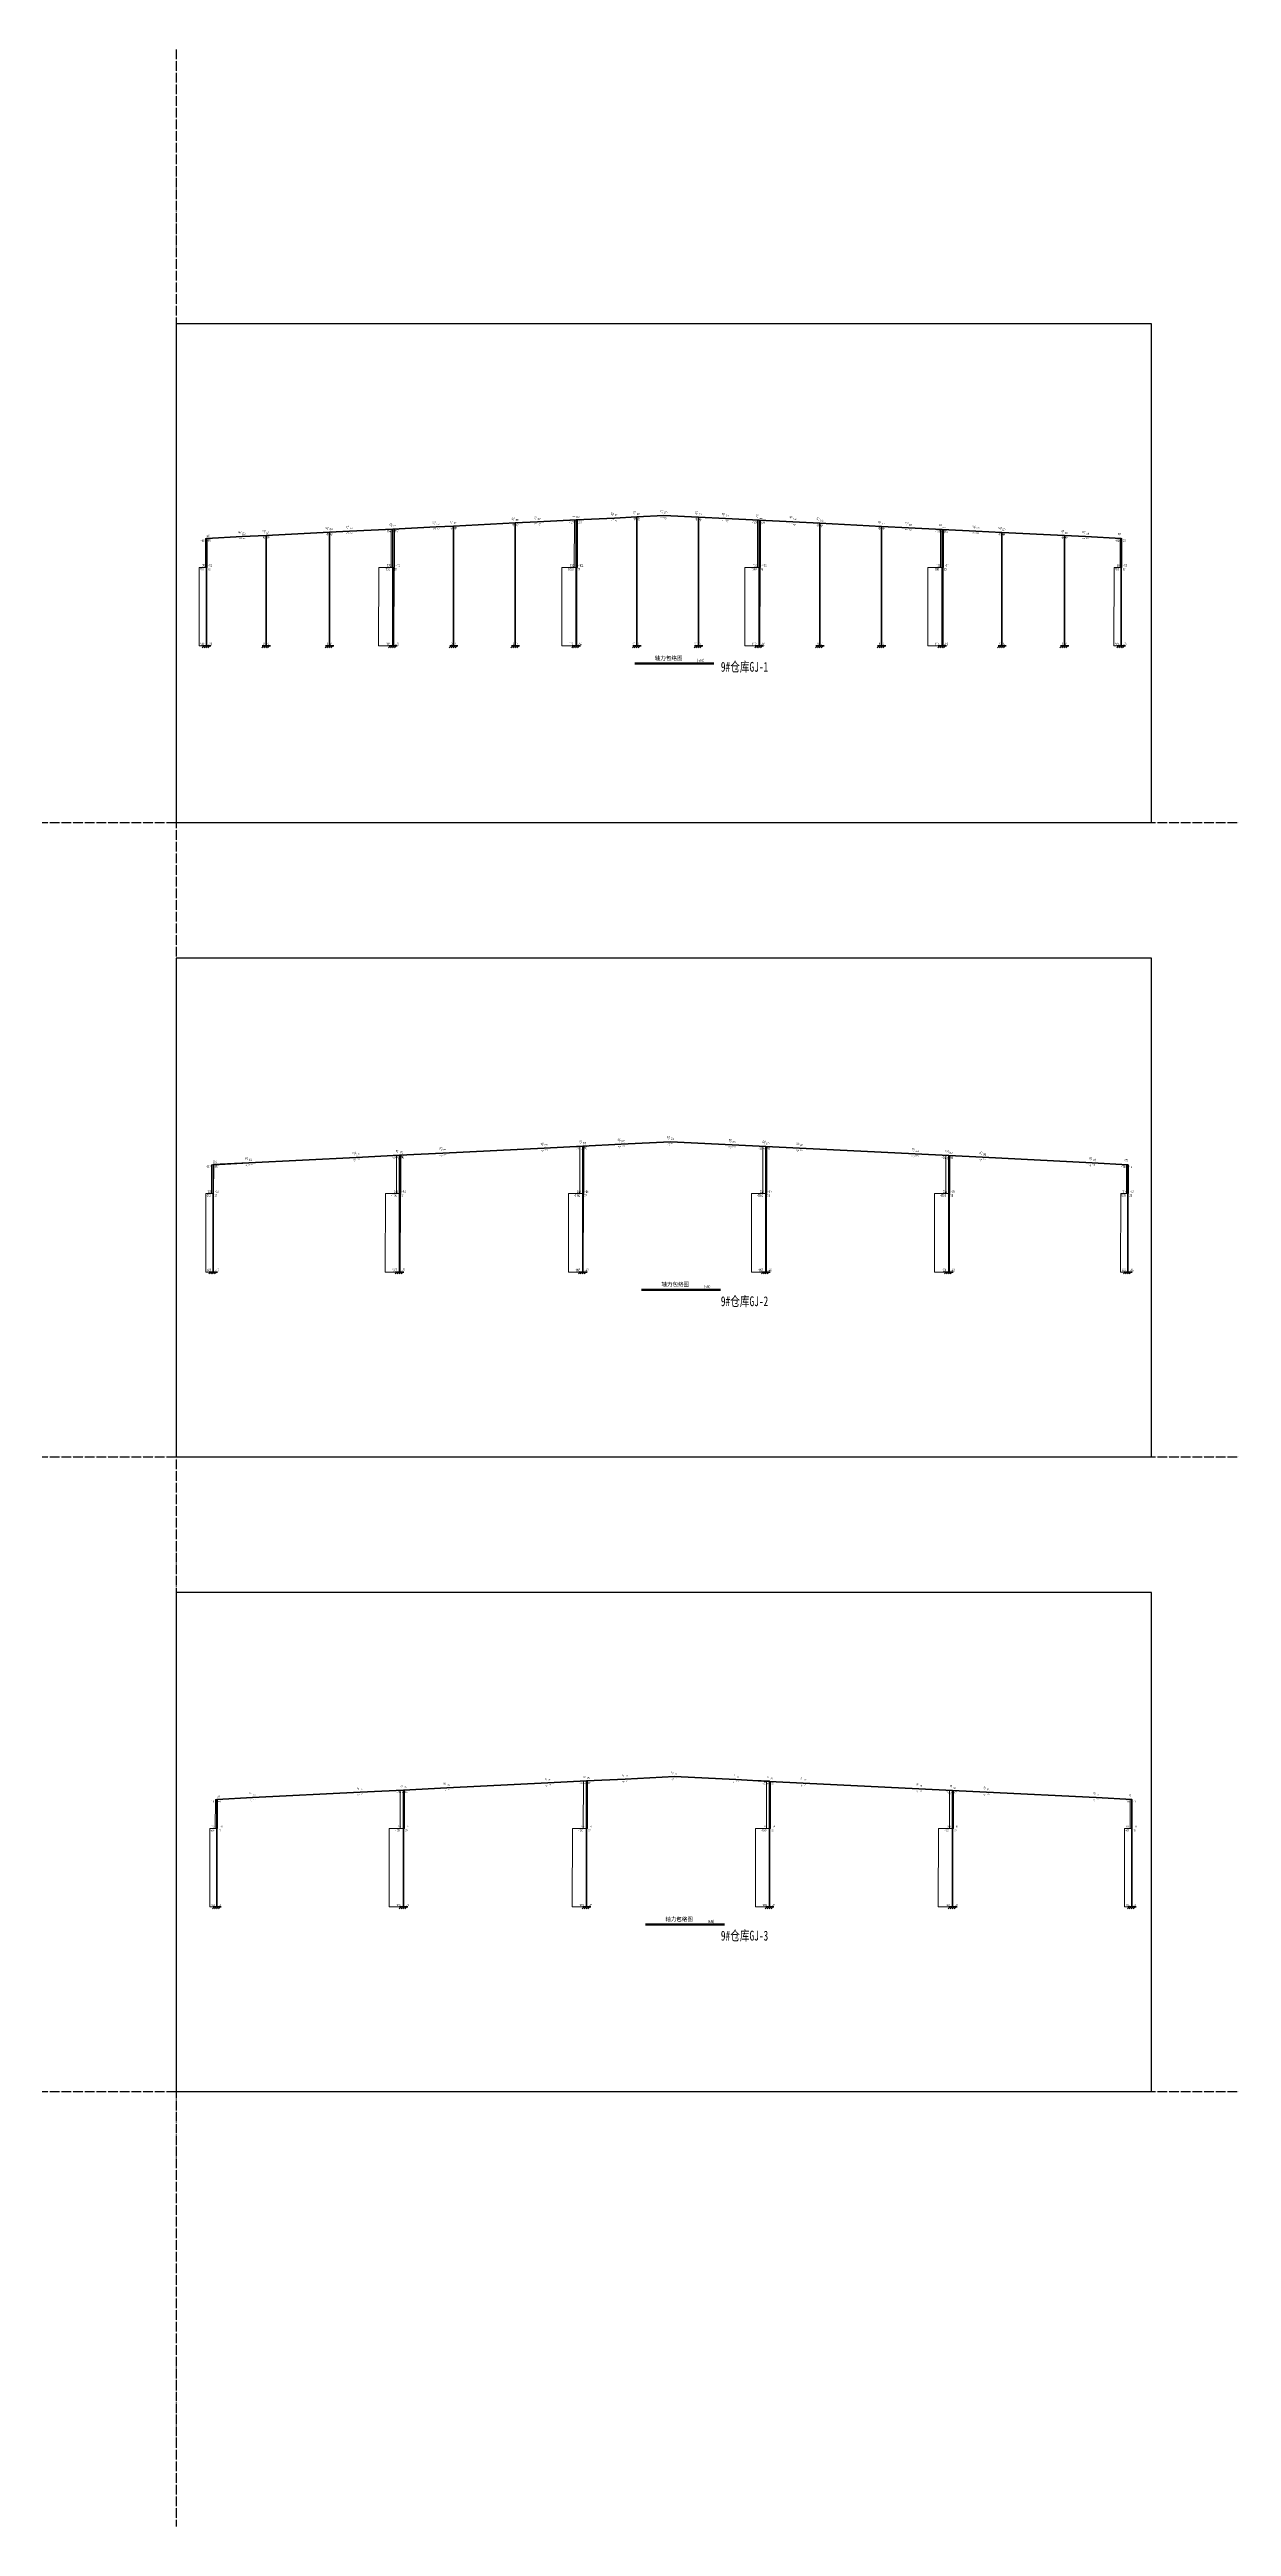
# Model space of a CAD drawing. Extents: x 447413 to 2975780, y -1432727 to 1301644.
# Drawn here: x 1010026 to 1132688, y 209091 to 466295 of the extents above; entities that cross this region are included whole.
import ezdxf
from ezdxf.enums import TextEntityAlignment as Align

# ---------------------------------------------------------------- set-up
doc = ezdxf.new("R2010")
doc.units = 0
doc.header["$LTSCALE"] = 1000
doc.header["$MEASUREMENT"] = 0
doc.linetypes.add('DOTE', pattern=[2.42, 2, -0.2, 0.02, -0.2])
doc.layers.add('DOTE', color=1, linetype='Continuous')
doc.layers.add('图纸编号', color=6, linetype='Continuous')
for name, color, linetype, lineweight in [('图形说明', 7, 'Continuous', 18), ('杆件(白色)', 7, 'Continuous', 35), ('柱内力(黄色)', 2, 'Continuous', 18), ('梁内力(青色)', 4, 'Continuous', 18)]:
    doc.layers.add(name, color=color, linetype=linetype, lineweight=lineweight)
doc.styles.add('PkpmHz', font='Pkpmeng', dxfattribs={"width": 0.6, "bigfont": 'hztxt'})
doc.styles.add('宋体', font='', dxfattribs={"height": 35})
doc.styles.get('宋体').set_extended_font_data('SimSun')

# ---------------------------------------------------------------- blocks, each defined once
blk = doc.blocks.new('STSPK_2019-10-23-15_09_22')
at = {"layer": '图形说明', "lineweight": 35, "ltscale": 100}
blk.add_line((4477, -180), (5297, -180), dxfattribs=at)
at = {"layer": '杆件(白色)', "ltscale": 100}
for p, q in [((2416, 1236), (3466, 1288)), ((3466, 1288), (3866, 1308)), ((3866, 1308), (4266, 1328)), ((3866, 815), (3866, 1308)), ((4266, 1328), (4778, 1354)), ((4778, 1354), (5416, 1322)), ((5416, 1322), (5766, 1304)), ((5766, 815), (5766, 1304)), ((5766, 1304), (6116, 1287)), ((6116, 1287), (7316, 1227)), ((30, 1115), (400, 1135)), ((30, 815), (30, 1115)), ((400, 1135), (1516, 1191)), ((1516, 1191), (1966, 1213)), ((1966, 1213), (2416, 1236)), ((1966, 815), (1966, 1213)), ((7316, 1227), (7666, 1209)), ((7666, 815), (7666, 1209)), ((7666, 1209), (8016, 1192)), ((8016, 1192), (9154, 1135)), ((9154, 1135), (9524, 1115)), ((9524, 815), (9524, 1115)), ((30, 0), (30, 815)), ((1966, 0), (1966, 815)), ((3866, 0), (3866, 815)), ((5766, 0), (5766, 815)), ((7666, 0), (7666, 815)), ((9524, 0), (9524, 815)), ((-10, 0), (75, 0)), ((1926, 0), (2011, 0)), ((3826, 0), (3911, 0)), ((5726, 0), (5811, 0)), ((7626, 0), (7711, 0)), ((9484, 0), (9569, 0))]:
    blk.add_line(p, q, dxfattribs=at)
at = {"layer": '杆件(白色)', "lineweight": 18, "ltscale": 100}
for p, q in [((5, 0), (-15, -20)), ((25, 0), (5, -20)), ((45, 0), (25, -20)), ((65, 0), (45, -20)), ((1941, 0), (1921, -20)), ((1961, 0), (1941, -20)), ((1981, 0), (1961, -20)), ((2001, 0), (1981, -20)), ((3841, 0), (3821, -20)), ((3861, 0), (3841, -20)), ((3881, 0), (3861, -20)), ((3901, 0), (3881, -20)), ((5741, 0), (5721, -20)), ((5761, 0), (5741, -20)), ((5781, 0), (5761, -20)), ((5801, 0), (5781, -20)), ((7641, 0), (7621, -20)), ((7661, 0), (7641, -20)), ((7681, 0), (7661, -20)), ((7701, 0), (7681, -20)), ((9499, 0), (9479, -20)), ((9519, 0), (9499, -20)), ((9539, 0), (9519, -20)), ((9559, 0), (9539, -20)), ((4477, -190), (5297, -190))]:
    blk.add_line(p, q, dxfattribs=at)
at = {"layer": '柱内力(黄色)', "ltscale": 100}
for p, q in [((3833, 1308), (3832, 815)), ((3866, 1308), (3833, 1308)), ((3866, 1308), (3876, 1308)), ((3876, 1308), (3875, 815)), ((5766, 1304), (5733, 1304)), ((5733, 1304), (5733, 815)), ((5766, 1304), (5776, 1304)), ((5776, 1304), (5775, 815)), ((14, 1115), (13, 815)), ((30, 1115), (14, 1115)), ((30, 1115), (35, 1115)), ((35, 1115), (35, 815)), ((1966, 1213), (1931, 1213)), ((1931, 1213), (1931, 815)), ((1966, 1213), (1976, 1213)), ((1976, 1213), (1976, 815)), ((7666, 1209), (7632, 1209)), ((7632, 1209), (7632, 815)), ((7666, 1209), (7676, 1209)), ((7676, 1209), (7675, 815)), ((9524, 1115), (9508, 1115)), ((9508, 1115), (9508, 815)), ((9524, 1115), (9529, 1115)), ((9529, 1115), (9528, 815)), ((-44, 815), (-45, 0)), ((30, 815), (-44, 815)), ((30, 815), (13, 815)), ((30, 815), (32, 815)), ((32, 815), (30, 0)), ((30, 815), (35, 815)), ((1818, 815), (1816, 0)), ((1966, 815), (1818, 815)), ((1966, 815), (1931, 815)), ((1966, 815), (1969, 815)), ((1966, 815), (1976, 815)), ((1969, 815), (1968, 0)), ((3719, 815), (3718, 0)), ((3866, 815), (3719, 815)), ((3866, 815), (3832, 815)), ((3866, 815), (3869, 815)), ((3866, 815), (3875, 815)), ((3869, 815), (3868, 0)), ((5619, 815), (5618, 0)), ((5766, 815), (5619, 815)), ((5766, 815), (5733, 815)), ((5766, 815), (5769, 815)), ((5766, 815), (5775, 815)), ((5769, 815), (5768, 0)), ((7518, 815), (7517, 0)), ((7666, 815), (7518, 815)), ((7666, 815), (7632, 815)), ((7666, 815), (7669, 815)), ((7666, 815), (7675, 815)), ((7669, 815), (7668, 0)), ((9451, 815), (9449, 0)), ((9524, 815), (9451, 815)), ((9524, 815), (9508, 815)), ((9524, 815), (9526, 815)), ((9526, 815), (9524, 0)), ((9524, 815), (9528, 815)), ((30, 0), (-45, 0)), ((30, 0), (30, 0)), ((1966, 0), (1816, 0)), ((1966, 0), (1968, 0)), ((3866, 0), (3718, 0)), ((3866, 0), (3868, 0)), ((5766, 0), (5618, 0)), ((5766, 0), (5768, 0)), ((7666, 0), (7517, 0)), ((7666, 0), (7668, 0)), ((9524, 0), (9449, 0)), ((9524, 0), (9524, 0))]:
    blk.add_line(p, q, dxfattribs=at)
at = {"layer": '梁内力(青色)', "ltscale": 100}
for p, q in [((3466, 1291), (2416, 1239)), ((3466, 1289), (2416, 1237)), ((3866, 1311), (3466, 1291)), ((3866, 1309), (3466, 1289)), ((3466, 1288), (3466, 1291)), ((3466, 1288), (3466, 1291)), ((3466, 1288), (3466, 1289)), ((3466, 1288), (3466, 1289)), ((4266, 1331), (3866, 1312)), ((4266, 1329), (3866, 1309)), ((3866, 1308), (3866, 1312)), ((3866, 1308), (3866, 1311)), ((3866, 1308), (3866, 1309)), ((3866, 1308), (3866, 1309)), ((4778, 1357), (4266, 1331)), ((4778, 1354), (4266, 1329)), ((4266, 1328), (4266, 1331)), ((4266, 1328), (4266, 1331)), ((4266, 1328), (4266, 1329)), ((4266, 1328), (4266, 1329)), ((4778, 1354), (4778, 1357)), ((4778, 1354), (4778, 1357)), ((5416, 1325), (4778, 1357)), ((4778, 1354), (4778, 1354)), ((4778, 1354), (4778, 1354)), ((5416, 1323), (4778, 1354)), ((5416, 1322), (5416, 1325)), ((5766, 1308), (5416, 1325)), ((5416, 1322), (5416, 1325)), ((5416, 1322), (5416, 1323)), ((5766, 1305), (5416, 1323)), ((5416, 1322), (5416, 1323)), ((5766, 1304), (5766, 1308)), ((5766, 1304), (5766, 1307)), ((6116, 1289), (5766, 1307)), ((5766, 1304), (5766, 1305)), ((6116, 1287), (5766, 1305)), ((5766, 1304), (5766, 1305)), ((6116, 1287), (6116, 1289)), ((7316, 1230), (6116, 1289)), ((6116, 1287), (6116, 1289)), ((6116, 1287), (6116, 1287)), ((7316, 1228), (6116, 1287)), ((6116, 1287), (6116, 1287)), ((400, 1139), (30, 1119)), ((400, 1136), (30, 1116)), ((30, 1115), (30, 1119)), ((30, 1115), (30, 1116)), ((1516, 1194), (400, 1139)), ((1516, 1192), (400, 1136)), ((400, 1135), (400, 1139)), ((400, 1135), (400, 1139)), ((400, 1135), (400, 1136)), ((400, 1135), (400, 1136)), ((1966, 1216), (1516, 1193)), ((1966, 1214), (1516, 1192)), ((1516, 1191), (1516, 1194)), ((1516, 1191), (1516, 1193)), ((1516, 1191), (1516, 1192)), ((1516, 1191), (1516, 1192)), ((2416, 1239), (1966, 1217)), ((2416, 1237), (1966, 1214)), ((1966, 1213), (1966, 1217)), ((1966, 1213), (1966, 1216)), ((1966, 1213), (1966, 1214)), ((1966, 1213), (1966, 1214)), ((2416, 1236), (2416, 1239)), ((2416, 1236), (2416, 1239)), ((2416, 1236), (2416, 1237)), ((2416, 1236), (2416, 1237)), ((7316, 1227), (7316, 1230)), ((7666, 1213), (7316, 1230)), ((7316, 1227), (7316, 1230)), ((7316, 1227), (7316, 1228)), ((7666, 1210), (7316, 1228)), ((7316, 1227), (7316, 1228)), ((7666, 1209), (7666, 1213)), ((7666, 1209), (7666, 1212)), ((8016, 1194), (7666, 1212)), ((7666, 1209), (7666, 1210)), ((8016, 1193), (7666, 1210)), ((7666, 1209), (7666, 1210)), ((8016, 1192), (8016, 1195)), ((9154, 1138), (8016, 1195)), ((8016, 1192), (8016, 1194)), ((8016, 1192), (8016, 1193)), ((9154, 1136), (8016, 1193)), ((8016, 1192), (8016, 1193)), ((9154, 1135), (9154, 1138)), ((9524, 1119), (9154, 1138)), ((9154, 1135), (9154, 1138)), ((9154, 1135), (9154, 1136)), ((9524, 1116), (9154, 1136)), ((9154, 1135), (9154, 1136)), ((9524, 1115), (9524, 1119)), ((9524, 1115), (9524, 1116))]:
    blk.add_line(p, q, dxfattribs=at)
at = {"layer": '图形说明', "style": 'PkpmHz'}
blk.add_text('轴力包络图', height=42.5, dxfattribs=at).set_placement((4827, -152), align=Align.CENTER)
at = {"layer": '图形说明', "style": 'PkpmHz', "width": 0.85}
blk.add_text('(kN)', height=30, dxfattribs=at).set_placement((5123, -166))
at = {"layer": '柱内力(黄色)', "style": 'PkpmHz', "width": 0.68}
for s, p in [('-279', (3816, 1288)), ('83', (3896, 1288)), ('-278', (5716, 1284)), ('83', (5796, 1284)), ('-138', (-20, 1095)), ('41', (60, 1095)), ('-293', (1916, 1193)), ('86', (1996, 1193)), ('-284', (7616, 1189)), ('83', (7696, 1189)), ('-134', (9474, 1095)), ('41', (9554, 1095)), ('-624', (-20, 795)), ('142', (-10, 835)), ('13', (60, 795)), ('-38', (70, 835)), ('-1259', (1906, 795)), ('298', (1926, 835)), ('29', (1996, 795)), ('-83', (2006, 835)), ('-1246', (3806, 795)), ('285', (3826, 835)), ('27', (3896, 795)), ('-79', (3906, 835)), ('-1245', (5706, 795)), ('284', (5726, 835)), ('28', (5796, 795)), ('-79', (5806, 835)), ('-1251', (7606, 795)), ('288', (7626, 835)), ('27', (7696, 795)), ('-80', (7706, 835)), ('-621', (9474, 795)), ('138', (9484, 835)), ('13', (9554, 795)), ('-38', (9564, 835)), ('640', (-10, 20)), ('-2', (60, 20)), ('1272', (1916, 20)), ('-19', (2006, 20)), ('1259', (3816, 20)), ('-17', (3906, 20)), ('1259', (5716, 20)), ('-17', (5806, 20)), ('1265', (7616, 20)), ('-16', (7706, 20)), ('636', (9484, 20)), ('-1', (9554, 20))]:
    blk.add_text(s, height=20, dxfattribs=at).set_placement(p, align=Align.MIDDLE_CENTER)
at = {"layer": '梁内力(青色)', "style": 'PkpmHz', "width": 0.68}
for s, rotation, p in [('-25', -267.1376, (2394, 1275)), ('-19', -267.1376, (3444, 1327)), ('19', -267.1376, (3484, 1319)), ('-18', -267.1376, (3844, 1347)), ('26', -267.1376, (3884, 1339)), ('5', -267.1376, (3887, 1289)), ('-24', -267.1376, (4244, 1367)), ('-5', -267.1376, (4248, 1297)), ('24', -267.1376, (4284, 1359)), ('5', -267.1376, (4287, 1309)), ('-27', -267.1376, (4756, 1393)), ('-4', -267.1376, (4760, 1323)), ('4', 87.1318, (4797, 1333)), ('27', 87.1318, (4799, 1383)), ('-5', 87.1318, (5395, 1293)), ('-27', 87.1318, (5398, 1363)), ('5', 87.1318, (5435, 1301)), ('25', 87.1318, (5437, 1351)), ('-27', 87.1318, (5748, 1345)), ('3', 87.1346, (5785, 1284)), ('18', 87.1346, (5787, 1333)), ('-19', 87.1346, (6098, 1328)), ('19', 87.1346, (6137, 1316)), ('34', -266.9028, (48, 1146)), ('8', -266.9028, (51, 1096)), ('-31', -266.9028, (378, 1174)), ('-7', -266.9028, (382, 1104)), ('31', -267.1347, (418, 1166)), ('7', -267.1347, (421, 1116)), ('-27', -267.1347, (1494, 1230)), ('-5', -267.1347, (1498, 1160)), ('21', -267.1347, (1534, 1222)), ('5', -267.1347, (1537, 1172)), ('-21', -267.1347, (1944, 1252)), ('-5', -267.1347, (1948, 1182)), ('27', -267.1376, (1984, 1244)), ('6', -267.1376, (1987, 1194)), ('-6', -267.1376, (2398, 1205)), ('25', -267.1376, (2434, 1267)), ('6', -267.1376, (2437, 1217)), ('-4', -267.1376, (3448, 1257)), ('4', -267.1376, (3487, 1269)), ('-3', -267.1376, (3848, 1277)), ('-6', 87.1318, (5745, 1276)), ('-4', 87.1346, (6095, 1258)), ('4', 87.1346, (6135, 1266)), ('-6', 87.1346, (7295, 1198)), ('-26', 87.1346, (7298, 1268)), ('6', 87.1346, (7335, 1206)), ('26', 87.1346, (7337, 1256)), ('-7', 87.1346, (7645, 1180)), ('-28', 87.1346, (7648, 1250)), ('4', 87.1376, (7685, 1188)), ('19', 87.1376, (7687, 1238)), ('-5', 87.1376, (7995, 1163)), ('-20', 87.1376, (7998, 1233)), ('5', 87.1376, (8035, 1171)), ('25', 87.1376, (8037, 1221)), ('-7', 87.1376, (9133, 1106)), ('-29', 87.1376, (9136, 1176)), ('7', 86.9059, (9173, 1114)), ('29', 86.9059, (9176, 1164)), ('-8', 86.9059, (9502, 1086)), ('-32', 86.9059, (9506, 1156))]:
    blk.add_text(s, height=20, rotation=rotation, dxfattribs=at).set_placement(p, align=Align.MIDDLE_CENTER)
blk = doc.blocks.new('STSPK_2019-10-23-15_20_10')
at = {"layer": '图形说明', "lineweight": 35, "ltscale": 100}
blk.add_line((4477, -180), (5297, -180), dxfattribs=at)
at = {"layer": '杆件(白色)', "ltscale": 100}
for p, q in [((2416, 1236), (3466, 1288)), ((3466, 1288), (3866, 1308)), ((3866, 1308), (4266, 1328)), ((3866, 815), (3866, 1308)), ((4266, 1328), (4778, 1354)), ((4778, 1354), (5416, 1322)), ((5416, 1322), (5766, 1304)), ((5766, 815), (5766, 1304)), ((5766, 1304), (6116, 1287)), ((6116, 1287), (7316, 1227)), ((30, 1115), (400, 1135)), ((30, 815), (30, 1115)), ((400, 1135), (1516, 1191)), ((1516, 1191), (1966, 1213)), ((1966, 1213), (2416, 1236)), ((1966, 815), (1966, 1213)), ((7316, 1227), (7666, 1209)), ((7666, 815), (7666, 1209)), ((7666, 1209), (8016, 1192)), ((8016, 1192), (9154, 1135)), ((9154, 1135), (9524, 1115)), ((9524, 815), (9524, 1115)), ((30, 0), (30, 815)), ((1966, 0), (1966, 815)), ((3866, 0), (3866, 815)), ((5766, 0), (5766, 815)), ((7666, 0), (7666, 815)), ((9524, 0), (9524, 815)), ((-10, 0), (75, 0)), ((1926, 0), (2011, 0)), ((3826, 0), (3911, 0)), ((5726, 0), (5811, 0)), ((7626, 0), (7711, 0)), ((9484, 0), (9569, 0))]:
    blk.add_line(p, q, dxfattribs=at)
at = {"layer": '杆件(白色)', "lineweight": 18, "ltscale": 100}
for p, q in [((5, 0), (-15, -20)), ((25, 0), (5, -20)), ((45, 0), (25, -20)), ((65, 0), (45, -20)), ((1941, 0), (1921, -20)), ((1961, 0), (1941, -20)), ((1981, 0), (1961, -20)), ((2001, 0), (1981, -20)), ((3841, 0), (3821, -20)), ((3861, 0), (3841, -20)), ((3881, 0), (3861, -20)), ((3901, 0), (3881, -20)), ((5741, 0), (5721, -20)), ((5761, 0), (5741, -20)), ((5781, 0), (5761, -20)), ((5801, 0), (5781, -20)), ((7641, 0), (7621, -20)), ((7661, 0), (7641, -20)), ((7681, 0), (7661, -20)), ((7701, 0), (7681, -20)), ((9499, 0), (9479, -20)), ((9519, 0), (9499, -20)), ((9539, 0), (9519, -20)), ((9559, 0), (9539, -20)), ((4477, -190), (5297, -190))]:
    blk.add_line(p, q, dxfattribs=at)
at = {"layer": '柱内力(黄色)', "ltscale": 100}
for p, q in [((3866, 1308), (3836, 1308)), ((3836, 1308), (3836, 815)), ((3866, 1308), (3877, 1308)), ((3877, 1308), (3877, 815)), ((5737, 1304), (5736, 815)), ((5766, 1304), (5737, 1304)), ((5766, 1304), (5777, 1304)), ((5777, 1304), (5777, 815)), ((30, 1115), (15, 1115)), ((15, 1115), (15, 815)), ((30, 1115), (36, 1115)), ((36, 1115), (35, 815)), ((1966, 1213), (1935, 1213)), ((1935, 1213), (1935, 815)), ((1966, 1213), (1978, 1213)), ((1978, 1213), (1978, 815)), ((7636, 1209), (7635, 815)), ((7666, 1209), (7636, 1209)), ((7666, 1209), (7678, 1209)), ((7678, 1209), (7677, 815)), ((9510, 1115), (9509, 815)), ((9524, 1115), (9510, 1115)), ((9524, 1115), (9530, 1115)), ((9530, 1115), (9529, 815)), ((-44, 815), (-46, 0)), ((30, 815), (-44, 815)), ((30, 815), (15, 815)), ((30, 815), (34, 815)), ((30, 815), (35, 815)), ((34, 815), (32, 0)), ((1818, 815), (1816, 0)), ((1966, 815), (1818, 815)), ((1966, 815), (1935, 815)), ((1966, 815), (1974, 815)), ((1966, 815), (1978, 815)), ((1974, 815), (1972, 0)), ((3719, 815), (3717, 0)), ((3866, 815), (3719, 815)), ((3866, 815), (3836, 815)), ((3866, 815), (3873, 815)), ((3866, 815), (3877, 815)), ((3873, 815), (3872, 0)), ((5619, 815), (5617, 0)), ((5766, 815), (5619, 815)), ((5766, 815), (5736, 815)), ((5766, 815), (5773, 815)), ((5766, 815), (5777, 815)), ((5773, 815), (5772, 0)), ((7518, 815), (7517, 0)), ((7666, 815), (7518, 815)), ((7666, 815), (7635, 815)), ((7666, 815), (7673, 815)), ((7666, 815), (7677, 815)), ((7673, 815), (7672, 0)), ((9451, 815), (9449, 0)), ((9524, 815), (9451, 815)), ((9524, 815), (9509, 815)), ((9524, 815), (9528, 815)), ((9524, 815), (9529, 815)), ((9528, 815), (9526, 0)), ((30, 0), (-46, 0)), ((30, 0), (32, 0)), ((1966, 0), (1816, 0)), ((1966, 0), (1972, 0)), ((3866, 0), (3717, 0)), ((3866, 0), (3872, 0)), ((5766, 0), (5617, 0)), ((5766, 0), (5772, 0)), ((7666, 0), (7517, 0)), ((7666, 0), (7672, 0)), ((9524, 0), (9449, 0)), ((9524, 0), (9526, 0))]:
    blk.add_line(p, q, dxfattribs=at)
at = {"layer": '梁内力(青色)', "ltscale": 100}
for p, q in [((3466, 1290), (2416, 1238)), ((3466, 1289), (2416, 1236)), ((3866, 1310), (3466, 1290)), ((3866, 1309), (3466, 1289)), ((3466, 1288), (3466, 1290)), ((3466, 1288), (3466, 1290)), ((3466, 1288), (3466, 1289)), ((3466, 1288), (3466, 1289)), ((4266, 1331), (3866, 1311)), ((4266, 1329), (3866, 1309)), ((3866, 1308), (3866, 1311)), ((3866, 1308), (3866, 1310)), ((3866, 1308), (3866, 1309)), ((3866, 1308), (3866, 1309)), ((4778, 1357), (4266, 1331)), ((4778, 1354), (4266, 1329)), ((4266, 1328), (4266, 1331)), ((4266, 1328), (4266, 1331)), ((4266, 1328), (4266, 1329)), ((4266, 1328), (4266, 1329)), ((4778, 1354), (4778, 1357)), ((4778, 1354), (4778, 1357)), ((5416, 1325), (4778, 1357)), ((4778, 1354), (4778, 1354)), ((4778, 1354), (4778, 1354)), ((5416, 1322), (4778, 1354)), ((5416, 1322), (5416, 1325)), ((5766, 1307), (5416, 1325)), ((5416, 1322), (5416, 1325)), ((5416, 1322), (5416, 1322)), ((5766, 1305), (5416, 1322)), ((5416, 1322), (5416, 1322)), ((5766, 1304), (5766, 1307)), ((5766, 1304), (5766, 1306)), ((6116, 1289), (5766, 1306)), ((5766, 1304), (5766, 1305)), ((6116, 1287), (5766, 1305)), ((5766, 1304), (5766, 1305)), ((6116, 1287), (6116, 1289)), ((7316, 1230), (6116, 1289)), ((6116, 1287), (6116, 1289)), ((6116, 1287), (6116, 1287)), ((7316, 1227), (6116, 1287)), ((6116, 1287), (6116, 1287)), ((400, 1138), (30, 1119)), ((400, 1136), (30, 1116)), ((30, 1115), (30, 1119)), ((30, 1115), (30, 1116)), ((1516, 1194), (400, 1138)), ((1516, 1191), (400, 1136)), ((400, 1135), (400, 1138)), ((400, 1135), (400, 1138)), ((400, 1135), (400, 1136)), ((400, 1135), (400, 1136)), ((1966, 1216), (1516, 1193)), ((1966, 1214), (1516, 1191)), ((1516, 1191), (1516, 1194)), ((1516, 1191), (1516, 1193)), ((1516, 1191), (1516, 1191)), ((1516, 1191), (1516, 1191)), ((2416, 1239), (1966, 1216)), ((2416, 1236), (1966, 1214)), ((1966, 1213), (1966, 1216)), ((1966, 1213), (1966, 1216)), ((1966, 1213), (1966, 1214)), ((1966, 1213), (1966, 1214)), ((2416, 1236), (2416, 1239)), ((2416, 1236), (2416, 1238)), ((2416, 1236), (2416, 1236)), ((2416, 1236), (2416, 1236)), ((7316, 1227), (7316, 1230)), ((7666, 1212), (7316, 1230)), ((7316, 1227), (7316, 1230)), ((7316, 1227), (7316, 1227)), ((7666, 1210), (7316, 1227)), ((7316, 1227), (7316, 1227)), ((7666, 1209), (7666, 1212)), ((7666, 1209), (7666, 1211)), ((8016, 1194), (7666, 1211)), ((7666, 1209), (7666, 1210)), ((8016, 1192), (7666, 1210)), ((7666, 1209), (7666, 1210)), ((8016, 1192), (8016, 1194)), ((9154, 1138), (8016, 1194)), ((8016, 1192), (8016, 1194)), ((8016, 1192), (8016, 1192)), ((9154, 1136), (8016, 1192)), ((8016, 1192), (8016, 1192)), ((9154, 1135), (9154, 1138)), ((9524, 1118), (9154, 1138)), ((9154, 1135), (9154, 1138)), ((9154, 1135), (9154, 1136)), ((9524, 1116), (9154, 1136)), ((9154, 1135), (9154, 1136)), ((9524, 1115), (9524, 1118)), ((9524, 1115), (9524, 1116))]:
    blk.add_line(p, q, dxfattribs=at)
at = {"layer": '图形说明', "style": 'PkpmHz'}
blk.add_text('轴力包络图', height=42.5, dxfattribs=at).set_placement((4827, -152), align=Align.CENTER)
at = {"layer": '图形说明', "style": 'PkpmHz', "width": 0.85}
blk.add_text('(kN)', height=30, dxfattribs=at).set_placement((5123, -166))
at = {"layer": '柱内力(黄色)', "style": 'PkpmHz', "width": 0.57}
for s, p in [('-237', (3816, 1288)), ('90', (3896, 1288)), ('-237', (5716, 1284)), ('91', (5796, 1284)), ('-117', (-20, 1095)), ('46', (60, 1095)), ('-249', (1916, 1193)), ('96', (1996, 1193)), ('-241', (7616, 1189)), ('93', (7696, 1189)), ('-114', (9474, 1095)), ('45', (9554, 1095)), ('-593', (-20, 795)), ('121', (-10, 835)), ('29', (60, 795)), ('-43', (70, 835)), ('-1194', (1906, 795)), ('253', (1926, 835)), ('61', (1996, 795)), ('-93', (2006, 835)), ('-1184', (3806, 795)), ('242', (3826, 835)), ('57', (3896, 795)), ('-86', (3906, 835)), ('-1184', (5706, 795)), ('242', (5726, 835)), ('58', (5796, 795)), ('-87', (5806, 835)), ('-1188', (7606, 795)), ('245', (7626, 835)), ('58', (7696, 795)), ('-90', (7706, 835)), ('-590', (9474, 795)), ('117', (9484, 835)), ('28', (9554, 795)), ('-42', (9564, 835)), ('609', (-10, 20)), ('-17', (70, 20)), ('1207', (1916, 20)), ('-51', (2006, 20)), ('1197', (3816, 20)), ('-47', (3906, 20)), ('1197', (5716, 20)), ('-48', (5806, 20)), ('1201', (7616, 20)), ('-48', (7706, 20)), ('606', (9484, 20)), ('-16', (9564, 20))]:
    blk.add_text(s, height=30, dxfattribs=at).set_placement(p, align=Align.MIDDLE_CENTER)
at = {"layer": '梁内力(青色)', "style": 'PkpmHz', "width": 0.57}
for s, rotation, p in [('-21', -267.1376, (2394, 1275)), ('-16', -267.1376, (3444, 1327)), ('16', -267.1376, (3484, 1319)), ('-15', -267.1376, (3844, 1347)), ('22', -267.1376, (3884, 1339)), ('3', -267.1376, (3887, 1289)), ('-20', -267.1376, (4244, 1367)), ('-2', -267.1376, (4248, 1297)), ('22', -267.1376, (4284, 1359)), ('2', -267.1376, (4287, 1309)), ('-22', -267.1376, (4756, 1393)), ('-1', -267.1376, (4760, 1323)), ('1', 87.1318, (4797, 1333)), ('22', 87.1318, (4799, 1383)), ('-2', 87.1318, (5395, 1293)), ('-22', 87.1318, (5398, 1363)), ('2', 87.1318, (5435, 1301)), ('21', 87.1318, (5437, 1351)), ('-22', 87.1318, (5748, 1345)), ('1', 87.1346, (5785, 1284)), ('15', 87.1346, (5787, 1333)), ('-16', 87.1346, (6098, 1328)), ('16', 87.1346, (6137, 1316)), ('28', -266.9028, (48, 1146)), ('5', -266.9028, (51, 1096)), ('-25', -266.9028, (378, 1174)), ('-5', -266.9028, (382, 1104)), ('25', -267.1347, (418, 1166)), ('5', -267.1347, (421, 1116)), ('-22', -267.1347, (1494, 1230)), ('-3', -267.1347, (1498, 1160)), ('17', -267.1347, (1534, 1222)), ('3', -267.1347, (1537, 1172)), ('-17', -267.1347, (1944, 1252)), ('-2', -267.1347, (1948, 1182)), ('23', -267.1376, (1984, 1244)), ('4', -267.1376, (1987, 1194)), ('-3', -267.1376, (2398, 1205)), ('18', -267.1376, (2434, 1267)), ('3', -267.1376, (2437, 1217)), ('-2', -267.1376, (3448, 1257)), ('2', -267.1376, (3487, 1269)), ('-1', -267.1376, (3848, 1277)), ('-3', 87.1318, (5745, 1276)), ('-2', 87.1346, (6095, 1258)), ('2', 87.1346, (6135, 1266)), ('-3', 87.1346, (7295, 1198)), ('-21', 87.1346, (7298, 1268)), ('3', 87.1346, (7335, 1206)), ('21', 87.1346, (7337, 1256)), ('-4', 87.1346, (7645, 1180)), ('-23', 87.1346, (7648, 1250)), ('2', 87.1376, (7685, 1188)), ('15', 87.1376, (7687, 1238)), ('-2', 87.1376, (7995, 1163)), ('-16', 87.1376, (7998, 1233)), ('2', 87.1376, (8035, 1171)), ('20', 87.1376, (8037, 1221)), ('-4', 87.1376, (9133, 1106)), ('-24', 87.1376, (9136, 1176)), ('4', 86.9059, (9173, 1114)), ('24', 86.9059, (9176, 1164)), ('-5', 86.9059, (9502, 1086)), ('-26', 86.9059, (9506, 1156))]:
    blk.add_text(s, height=30, rotation=rotation, dxfattribs=at).set_placement(p, align=Align.MIDDLE_CENTER)
blk = doc.blocks.new('STSPK_2019-10-23-15_25_36')
at = {"layer": '图形说明', "lineweight": 35, "ltscale": 100}
blk.add_line((4477, -180), (5297, -180), dxfattribs=at)
at = {"layer": '杆件(白色)', "ltscale": 100}
for p, q in [((3236, 1277), (3466, 1288)), ((3466, 1288), (3866, 1308)), ((3866, 1308), (4266, 1328)), ((3866, 815), (3866, 1308)), ((4266, 1328), (4496, 1340)), ((4496, 1340), (4778, 1354)), ((4496, 0), (4496, 1340)), ((4778, 1354), (5136, 1336)), ((5136, 0), (5136, 1336)), ((5136, 1336), (5416, 1322)), ((5416, 1322), (5766, 1304)), ((5766, 815), (5766, 1304)), ((5766, 1304), (6116, 1287)), ((6116, 1287), (6396, 1273)), ((30, 1115), (400, 1135)), ((30, 815), (30, 1115)), ((400, 1135), (650, 1148)), ((650, 1148), (1306, 1180)), ((650, 0), (650, 1148)), ((1306, 1180), (1516, 1191)), ((1306, 0), (1306, 1180)), ((1516, 1191), (1966, 1213)), ((1966, 1213), (2416, 1236)), ((1966, 815), (1966, 1213)), ((2416, 1236), (2596, 1245)), ((2596, 1245), (3236, 1277)), ((2596, 0), (2596, 1245)), ((3236, 0), (3236, 1277)), ((6396, 0), (6396, 1273)), ((6396, 1273), (7036, 1241)), ((7036, 0), (7036, 1241)), ((7036, 1241), (7316, 1227)), ((7316, 1227), (7666, 1209)), ((7666, 815), (7666, 1209)), ((7666, 1209), (8016, 1192)), ((8016, 1192), (8286, 1178)), ((8286, 0), (8286, 1178)), ((8286, 1178), (8934, 1146)), ((8934, 0), (8934, 1146)), ((8934, 1146), (9154, 1135)), ((9154, 1135), (9524, 1115)), ((9524, 815), (9524, 1115)), ((30, 0), (30, 815)), ((1966, 0), (1966, 815)), ((3866, 0), (3866, 815)), ((5766, 0), (5766, 815)), ((7666, 0), (7666, 815)), ((9524, 0), (9524, 815)), ((-10, 0), (75, 0)), ((610, 0), (695, 0)), ((1266, 0), (1351, 0)), ((1926, 0), (2011, 0)), ((2556, 0), (2641, 0)), ((3196, 0), (3281, 0)), ((3826, 0), (3911, 0)), ((4456, 0), (4541, 0)), ((5096, 0), (5181, 0)), ((5726, 0), (5811, 0)), ((6356, 0), (6441, 0)), ((6996, 0), (7081, 0)), ((7626, 0), (7711, 0)), ((8246, 0), (8331, 0)), ((8894, 0), (8979, 0)), ((9484, 0), (9569, 0))]:
    blk.add_line(p, q, dxfattribs=at)
at = {"layer": '杆件(白色)', "lineweight": 18, "ltscale": 100}
for p, q in [((5, 0), (-15, -20)), ((25, 0), (5, -20)), ((45, 0), (25, -20)), ((65, 0), (45, -20)), ((625, 0), (605, -20)), ((645, 0), (625, -20)), ((665, 0), (645, -20)), ((685, 0), (665, -20)), ((1281, 0), (1261, -20)), ((1301, 0), (1281, -20)), ((1321, 0), (1301, -20)), ((1341, 0), (1321, -20)), ((1941, 0), (1921, -20)), ((1961, 0), (1941, -20)), ((1981, 0), (1961, -20)), ((2001, 0), (1981, -20)), ((2571, 0), (2551, -20)), ((2591, 0), (2571, -20)), ((2611, 0), (2591, -20)), ((2631, 0), (2611, -20)), ((3211, 0), (3191, -20)), ((3231, 0), (3211, -20)), ((3251, 0), (3231, -20)), ((3271, 0), (3251, -20)), ((3841, 0), (3821, -20)), ((3861, 0), (3841, -20)), ((3881, 0), (3861, -20)), ((3901, 0), (3881, -20)), ((4471, 0), (4451, -20)), ((4491, 0), (4471, -20)), ((4511, 0), (4491, -20)), ((4531, 0), (4511, -20)), ((5111, 0), (5091, -20)), ((5131, 0), (5111, -20)), ((5151, 0), (5131, -20)), ((5171, 0), (5151, -20)), ((5741, 0), (5721, -20)), ((5761, 0), (5741, -20)), ((5781, 0), (5761, -20)), ((5801, 0), (5781, -20)), ((6371, 0), (6351, -20)), ((6391, 0), (6371, -20)), ((6411, 0), (6391, -20)), ((6431, 0), (6411, -20)), ((7011, 0), (6991, -20)), ((7031, 0), (7011, -20)), ((7051, 0), (7031, -20)), ((7071, 0), (7051, -20)), ((7641, 0), (7621, -20)), ((7661, 0), (7641, -20)), ((7681, 0), (7661, -20)), ((7701, 0), (7681, -20)), ((8261, 0), (8241, -20)), ((8281, 0), (8261, -20)), ((8301, 0), (8281, -20)), ((8321, 0), (8301, -20)), ((8909, 0), (8889, -20)), ((8929, 0), (8909, -20)), ((8949, 0), (8929, -20)), ((8969, 0), (8949, -20)), ((9499, 0), (9479, -20)), ((9519, 0), (9499, -20)), ((9539, 0), (9519, -20)), ((9559, 0), (9539, -20)), ((4477, -190), (5297, -190))]:
    blk.add_line(p, q, dxfattribs=at)
at = {"layer": '柱内力(黄色)', "ltscale": 100}
for p, q in [((3849, 1308), (3848, 815)), ((3866, 1308), (3849, 1308)), ((3866, 1308), (3881, 1308)), ((3881, 1308), (3880, 815)), ((4496, 1340), (4495, 0)), ((4496, 1340), (4495, 0)), ((5136, 1336), (5135, 0)), ((5136, 1336), (5135, 0)), ((5749, 1304), (5748, 815)), ((5766, 1304), (5749, 1304)), ((5766, 1304), (5781, 1304)), ((5781, 1304), (5780, 815)), ((30, 1115), (21, 1115)), ((21, 1115), (21, 815)), ((30, 1115), (37, 1115)), ((37, 1115), (37, 815)), ((650, 1148), (649, 0)), ((650, 1148), (649, 0)), ((1306, 1180), (1305, 0)), ((1306, 1180), (1305, 0)), ((1948, 1213), (1947, 815)), ((1966, 1213), (1948, 1213)), ((1966, 1213), (1982, 1213)), ((1982, 1213), (1981, 815)), ((2596, 1245), (2595, 0)), ((2596, 1245), (2595, 0)), ((3236, 1277), (3235, 0)), ((3236, 1277), (3235, 0)), ((6396, 1273), (6395, 0)), ((6396, 1273), (6395, 0)), ((7036, 1241), (7035, 0)), ((7036, 1241), (7035, 0)), ((7666, 1209), (7648, 1209)), ((7648, 1209), (7648, 815)), ((7666, 1209), (7681, 1209)), ((7681, 1209), (7681, 815)), ((8286, 1178), (8285, 0)), ((8286, 1178), (8285, 0)), ((8934, 1146), (8933, 0)), ((8934, 1146), (8933, 0)), ((9524, 1115), (9515, 1115)), ((9515, 1115), (9515, 815)), ((9524, 1115), (9531, 1115)), ((9531, 1115), (9531, 815)), ((-44, 815), (-46, 0)), ((30, 815), (-44, 815)), ((30, 815), (21, 815)), ((30, 815), (35, 815)), ((30, 815), (37, 815)), ((35, 815), (34, 0)), ((1818, 815), (1816, 0)), ((1966, 815), (1818, 815)), ((1966, 815), (1947, 815)), ((1966, 815), (1977, 815)), ((1966, 815), (1981, 815)), ((1977, 815), (1976, 0)), ((3718, 815), (3717, 0)), ((3866, 815), (3718, 815)), ((3866, 815), (3848, 815)), ((3866, 815), (3876, 815)), ((3866, 815), (3880, 815)), ((3876, 815), (3875, 0)), ((5618, 815), (5617, 0)), ((5766, 815), (5618, 815)), ((5766, 815), (5748, 815)), ((5766, 815), (5776, 815)), ((5766, 815), (5780, 815)), ((5776, 815), (5775, 0)), ((7518, 815), (7516, 0)), ((7666, 815), (7518, 815)), ((7666, 815), (7648, 815)), ((7666, 815), (7677, 815)), ((7666, 815), (7681, 815)), ((7677, 815), (7675, 0)), ((9450, 815), (9448, 0)), ((9524, 815), (9450, 815)), ((9524, 815), (9515, 815)), ((9524, 815), (9529, 815)), ((9524, 815), (9531, 815)), ((9529, 815), (9528, 0)), ((30, 0), (-46, 0)), ((30, 0), (34, 0)), ((650, 0), (649, 0)), ((650, 0), (649, 0)), ((1306, 0), (1305, 0)), ((1306, 0), (1305, 0)), ((1966, 0), (1816, 0)), ((1966, 0), (1976, 0)), ((2596, 0), (2595, 0)), ((2596, 0), (2595, 0)), ((3236, 0), (3235, 0)), ((3236, 0), (3235, 0)), ((3866, 0), (3717, 0)), ((3866, 0), (3875, 0)), ((4496, 0), (4495, 0)), ((4496, 0), (4495, 0)), ((5136, 0), (5135, 0)), ((5136, 0), (5135, 0)), ((5766, 0), (5617, 0)), ((5766, 0), (5775, 0)), ((6396, 0), (6395, 0)), ((6396, 0), (6395, 0)), ((7036, 0), (7035, 0)), ((7036, 0), (7035, 0)), ((7666, 0), (7516, 0)), ((7666, 0), (7675, 0)), ((8286, 0), (8285, 0)), ((8286, 0), (8285, 0)), ((8934, 0), (8933, 0)), ((8934, 0), (8933, 0)), ((9524, 0), (9448, 0)), ((9524, 0), (9528, 0))]:
    blk.add_line(p, q, dxfattribs=at)
at = {"layer": '梁内力(青色)', "ltscale": 100}
for p, q in [((3466, 1290), (3236, 1278)), ((3466, 1288), (3236, 1277)), ((3866, 1310), (3466, 1290)), ((3866, 1308), (3466, 1288)), ((3466, 1288), (3466, 1290)), ((3466, 1288), (3466, 1290)), ((3466, 1288), (3466, 1288)), ((3466, 1288), (3466, 1288)), ((4266, 1330), (3866, 1310)), ((4266, 1328), (3866, 1308)), ((3866, 1308), (3866, 1310)), ((3866, 1308), (3866, 1310)), ((3866, 1308), (3866, 1308)), ((3866, 1308), (3866, 1308)), ((4496, 1342), (4266, 1330)), ((4496, 1340), (4266, 1328)), ((4266, 1328), (4266, 1330)), ((4266, 1328), (4266, 1330)), ((4266, 1328), (4266, 1328)), ((4266, 1328), (4266, 1328)), ((4778, 1356), (4496, 1342)), ((4778, 1354), (4496, 1340)), ((4496, 1340), (4496, 1342)), ((4496, 1340), (4496, 1342)), ((4496, 1340), (4496, 1340)), ((4496, 1340), (4496, 1340)), ((4778, 1354), (4778, 1356)), ((4778, 1354), (4778, 1356)), ((5136, 1338), (4778, 1356)), ((4778, 1354), (4778, 1354)), ((4778, 1354), (4778, 1354)), ((5136, 1336), (4778, 1354)), ((5136, 1336), (5136, 1338)), ((5416, 1324), (5136, 1338)), ((5136, 1336), (5136, 1338)), ((5136, 1336), (5136, 1336)), ((5416, 1322), (5136, 1336)), ((5136, 1336), (5136, 1336)), ((5416, 1322), (5416, 1324)), ((5766, 1306), (5416, 1324)), ((5416, 1322), (5416, 1324)), ((5416, 1322), (5416, 1322)), ((5766, 1304), (5416, 1322)), ((5416, 1322), (5416, 1322)), ((5766, 1304), (5766, 1306)), ((6116, 1288), (5766, 1306)), ((5766, 1304), (5766, 1306)), ((5766, 1304), (5766, 1304)), ((6116, 1287), (5766, 1304)), ((5766, 1304), (5766, 1304)), ((6116, 1287), (6116, 1288)), ((6396, 1274), (6116, 1288)), ((6116, 1287), (6116, 1288)), ((6116, 1287), (6116, 1287)), ((6396, 1273), (6116, 1287)), ((6116, 1287), (6116, 1287)), ((400, 1137), (30, 1117)), ((400, 1135), (30, 1115)), ((30, 1115), (30, 1117)), ((30, 1115), (30, 1115)), ((650, 1149), (400, 1137)), ((650, 1148), (400, 1135)), ((400, 1135), (400, 1137)), ((400, 1135), (400, 1137)), ((400, 1135), (400, 1135)), ((400, 1135), (400, 1135)), ((1306, 1182), (650, 1149)), ((1306, 1180), (650, 1148)), ((650, 1148), (650, 1149)), ((650, 1148), (650, 1149)), ((650, 1148), (650, 1148)), ((650, 1148), (650, 1148)), ((1516, 1193), (1306, 1182)), ((1516, 1191), (1306, 1180)), ((1306, 1180), (1306, 1182)), ((1306, 1180), (1306, 1182)), ((1306, 1180), (1306, 1180)), ((1306, 1180), (1306, 1180)), ((1966, 1215), (1516, 1192)), ((1966, 1213), (1516, 1191)), ((1516, 1191), (1516, 1193)), ((1516, 1191), (1516, 1192)), ((1516, 1191), (1516, 1191)), ((1516, 1191), (1516, 1191)), ((2416, 1238), (1966, 1215)), ((2416, 1236), (1966, 1213)), ((1966, 1213), (1966, 1215)), ((1966, 1213), (1966, 1215)), ((1966, 1213), (1966, 1213)), ((1966, 1213), (1966, 1213)), ((2596, 1246), (2416, 1238)), ((2596, 1245), (2416, 1236)), ((2416, 1236), (2416, 1238)), ((2416, 1236), (2416, 1238)), ((2416, 1236), (2416, 1236)), ((2416, 1236), (2416, 1236)), ((3236, 1278), (2596, 1246)), ((3236, 1277), (2596, 1245)), ((2596, 1245), (2596, 1246)), ((2596, 1245), (2596, 1246)), ((2596, 1245), (2596, 1245)), ((2596, 1245), (2596, 1245)), ((3236, 1277), (3236, 1278)), ((3236, 1277), (3236, 1278)), ((3236, 1277), (3236, 1277)), ((3236, 1277), (3236, 1277)), ((6396, 1273), (6396, 1274)), ((7036, 1242), (6396, 1274)), ((6396, 1273), (6396, 1274)), ((6396, 1273), (6396, 1273)), ((7036, 1241), (6396, 1273)), ((6396, 1273), (6396, 1273)), ((7036, 1241), (7036, 1242)), ((7316, 1229), (7036, 1242)), ((7036, 1241), (7036, 1242)), ((7036, 1241), (7036, 1241)), ((7316, 1227), (7036, 1241)), ((7036, 1241), (7036, 1241)), ((7316, 1227), (7316, 1229)), ((7666, 1211), (7316, 1229)), ((7316, 1227), (7316, 1229)), ((7316, 1227), (7316, 1227)), ((7666, 1209), (7316, 1227)), ((7316, 1227), (7316, 1227)), ((7666, 1209), (7666, 1211)), ((8016, 1193), (7666, 1211)), ((7666, 1209), (7666, 1211)), ((7666, 1209), (7666, 1209)), ((8016, 1192), (7666, 1209)), ((7666, 1209), (7666, 1209)), ((8016, 1192), (8016, 1193)), ((8286, 1180), (8016, 1193)), ((8016, 1192), (8016, 1193)), ((8016, 1192), (8016, 1192)), ((8286, 1178), (8016, 1192)), ((8016, 1192), (8016, 1192)), ((8286, 1178), (8286, 1180)), ((8934, 1148), (8286, 1180)), ((8286, 1178), (8286, 1180)), ((8286, 1178), (8286, 1178)), ((8934, 1146), (8286, 1178)), ((8286, 1178), (8286, 1178)), ((8934, 1146), (8934, 1148)), ((9154, 1137), (8934, 1148)), ((8934, 1146), (8934, 1148)), ((8934, 1146), (8934, 1146)), ((9154, 1135), (8934, 1146)), ((8934, 1146), (8934, 1146)), ((9154, 1135), (9154, 1137)), ((9524, 1117), (9154, 1137)), ((9154, 1135), (9154, 1137)), ((9154, 1135), (9154, 1135)), ((9524, 1115), (9154, 1135)), ((9154, 1135), (9154, 1135)), ((9524, 1115), (9524, 1117)), ((9524, 1115), (9524, 1115))]:
    blk.add_line(p, q, dxfattribs=at)
at = {"layer": '图形说明', "style": 'PkpmHz'}
blk.add_text('轴力包络图', height=42.5, dxfattribs=at).set_placement((4827, -152), align=Align.CENTER)
at = {"layer": '图形说明', "style": 'PkpmHz', "width": 0.85}
blk.add_text('(kN)', height=30, dxfattribs=at).set_placement((5123, -166))
at = {"layer": '柱内力(黄色)', "style": 'PkpmHz', "width": 0.57}
for s, p in [('-129', (3816, 1288)), ('108', (3906, 1288)), ('0', (4476, 1320)), ('0', (4516, 1320)), ('0', (5116, 1316)), ('0', (5156, 1316)), ('-129', (5716, 1284)), ('109', (5806, 1284)), ('-66', (-10, 1095)), ('55', (60, 1095)), ('0', (630, 1128)), ('0', (670, 1128)), ('0', (1286, 1160)), ('0', (1326, 1160)), ('-134', (1916, 1193)), ('117', (2006, 1193)), ('0', (2576, 1225)), ('0', (2616, 1225)), ('0', (3216, 1257)), ('0', (3256, 1257)), ('0', (6376, 1253)), ('0', (6416, 1253)), ('0', (7016, 1221)), ('0', (7056, 1221)), ('-131', (7616, 1189)), ('114', (7706, 1189)), ('0', (8266, 1158)), ('0', (8306, 1158)), ('0', (8914, 1126)), ('0', (8954, 1126)), ('-64', (9484, 1095)), ('53', (9554, 1095)), ('-553', (-20, 795)), ('70', (0, 835)), ('38', (60, 795)), ('-52', (70, 835)), ('-1104', (1906, 795)), ('139', (1926, 835)), ('82', (1996, 795)), ('-114', (2016, 835)), ('-1098', (3806, 795)), ('134', (3826, 835)), ('75', (3896, 795)), ('-104', (3916, 835)), ('-1099', (5706, 795)), ('134', (5726, 835)), ('76', (5796, 795)), ('-105', (5816, 835)), ('-1101', (7606, 795)), ('135', (7626, 835)), ('80', (7696, 795)), ('-111', (7716, 835)), ('-551', (9474, 795)), ('68', (9494, 835)), ('37', (9554, 795)), ('-51', (9564, 835)), ('566', (-10, 20)), ('-28', (70, 20)), ('8', (630, 20)), ('6', (670, 20)), ('9', (1286, 20)), ('6', (1326, 20)), ('1117', (1916, 20)), ('-72', (2006, 20)), ('9', (2576, 20)), ('7', (2616, 20)), ('9', (3216, 20)), ('7', (3256, 20)), ('1112', (3816, 20)), ('-64', (3906, 20)), ('10', (4466, 20)), ('7', (4516, 20)), ('10', (5106, 20)), ('7', (5156, 20)), ('1112', (5716, 20)), ('-66', (5806, 20)), ('9', (6376, 20)), ('7', (6416, 20)), ('9', (7016, 20)), ('7', (7056, 20)), ('1114', (7616, 20)), ('-69', (7706, 20)), ('9', (8266, 20)), ('6', (8306, 20)), ('8', (8914, 20)), ('6', (8954, 20)), ('564', (9484, 20)), ('-27', (9564, 20))]:
    blk.add_text(s, height=30, dxfattribs=at).set_placement(p, align=Align.MIDDLE_CENTER)
at = {"layer": '梁内力(青色)', "style": 'PkpmHz', "width": 0.57}
for s, rotation, p in [('-12', -267.1376, (2394, 1275)), ('-11', -267.1376, (2574, 1284)), ('-10', -267.1376, (3214, 1316)), ('10', -267.1376, (3254, 1308)), ('-10', -267.1376, (3444, 1327)), ('10', -267.1376, (3484, 1319)), ('-9', -267.1376, (3845, 1337)), ('1', -267.1376, (3847, 1287)), ('13', -267.1376, (3884, 1339)), ('-1', -267.1376, (3887, 1279)), ('-12', -267.1376, (4244, 1367)), ('1', -267.1376, (4247, 1307)), ('11', -267.1376, (4284, 1359)), ('-1', -267.1376, (4287, 1299)), ('-13', -267.1376, (4474, 1379)), ('1', -267.1376, (4477, 1319)), ('13', -267.1376, (4514, 1371)), ('-1', -267.1376, (4517, 1311)), ('-12', -267.1376, (4756, 1393)), ('2', -267.1376, (4759, 1333)), ('-2', 87.1318, (4796, 1323)), ('13', 87.1318, (4799, 1383)), ('1', 87.1318, (5115, 1317)), ('-13', 87.1318, (5118, 1377)), ('-1', 87.1318, (5154, 1305)), ('12', 87.1318, (5157, 1365)), ('1', 87.1318, (5395, 1303)), ('-12', 87.1318, (5398, 1363)), ('-1', 87.1318, (5434, 1291)), ('12', 87.1318, (5437, 1351)), ('1', 87.1318, (5745, 1286)), ('-13', 87.1318, (5748, 1345)), ('9', 87.1346, (5787, 1323)), ('-10', 87.1346, (6098, 1328)), ('10', 87.1346, (6137, 1316)), ('-10', 87.1346, (6378, 1314)), ('10', 87.1346, (6417, 1302)), ('-11', 87.1346, (7018, 1282)), ('16', -266.9028, (48, 1146)), ('0', -266.9028, (51, 1096)), ('-15', -266.9028, (378, 1174)), ('0', -266.9028, (381, 1114)), ('13', -267.1347, (418, 1166)), ('0', -267.1347, (421, 1116)), ('-12', -267.1347, (628, 1186)), ('0', -267.1347, (631, 1127)), ('14', -267.1347, (668, 1178)), ('0', -267.1347, (671, 1129)), ('-13', -267.1347, (1284, 1219)), ('0', -267.1347, (1287, 1159)), ('13', -267.1347, (1324, 1211)), ('0', -267.1347, (1327, 1161)), ('-12', -267.1347, (1494, 1230)), ('0', -267.1347, (1497, 1170)), ('11', -267.1347, (1534, 1222)), ('0', -267.1347, (1537, 1172)), ('-10', -267.1347, (1944, 1252)), ('1', -267.1347, (1947, 1192)), ('13', -267.1376, (1984, 1244)), ('0', -267.1376, (1987, 1194)), ('0', -267.1376, (2397, 1215)), ('11', -267.1376, (2434, 1267)), ('0', -267.1376, (2437, 1217)), ('0', -267.1376, (2577, 1224)), ('11', -267.1376, (2614, 1276)), ('0', -267.1376, (2617, 1226)), ('1', -267.1376, (3217, 1256)), ('-1', -267.1376, (3257, 1248)), ('1', -267.1376, (3447, 1267)), ('-1', -267.1376, (3487, 1259)), ('-1', 87.1346, (5784, 1274)), ('1', 87.1346, (6095, 1268)), ('-1', 87.1346, (6134, 1256)), ('1', 87.1346, (6375, 1254)), ('-1', 87.1346, (6414, 1242)), ('0', 87.1346, (7015, 1222)), ('0', 87.1346, (7055, 1220)), ('11', 87.1346, (7057, 1270)), ('0', 87.1346, (7295, 1208)), ('-12', 87.1346, (7298, 1268)), ('0', 87.1346, (7335, 1206)), ('13', 87.1346, (7337, 1256)), ('0', 87.1346, (7645, 1190)), ('-13', 87.1346, (7648, 1250)), ('-1', 87.1376, (7684, 1178)), ('9', 87.1376, (7687, 1228)), ('0', 87.1376, (7995, 1173)), ('-10', 87.1376, (7998, 1233)), ('0', 87.1376, (8035, 1171)), ('11', 87.1376, (8037, 1221)), ('0', 87.1376, (8265, 1159)), ('-13', 87.1376, (8268, 1219)), ('0', 87.1376, (8305, 1157)), ('13', 87.1376, (8307, 1207)), ('0', 87.1376, (8913, 1127)), ('-13', 87.1376, (8916, 1187)), ('0', 87.1376, (8953, 1125)), ('11', 87.1376, (8955, 1175)), ('0', 87.1376, (9133, 1116)), ('-13', 87.1376, (9136, 1176)), ('0', 86.9059, (9173, 1114)), ('14', 86.9059, (9176, 1164)), ('0', 86.9059, (9503, 1096)), ('-15', 86.9059, (9506, 1156))]:
    blk.add_text(s, height=30, rotation=rotation, dxfattribs=at).set_placement(p, align=Align.MIDDLE_CENTER)

msp = doc.modelspace()

# ---------------------------------------------------------------- linework, layer by layer
for points in [[(1023163.1, 386027.3), (1124393.7, 386027.3), (1124393.7, 437818.6), (1023163.1, 437818.6)], [(1023163.1, 320150.8), (1124393.7, 320150.8), (1124393.7, 371942.1), (1023163.1, 371942.1)], [(1023163.1, 254274.3), (1124393.7, 254274.3), (1124393.7, 306065.6), (1023163.1, 306065.6)]]:
    msp.add_lwpolyline(points, close=True)
at = {"layer": 'DOTE', "color": 8, "linetype": 'DOTE', "ltscale": 0.5}
for p, q in [((1023163.1, 466295), (1023163.1, 209090.5)), ((447413.1, 386027.3), (1925198.8, 386027.3)), ((447413.1, 320150.8), (1925198.8, 320150.8)), ((447413.1, 254274.3), (1925198.8, 254274.3))]:
    msp.add_line(p, q, dxfattribs=at)

# ---------------------------------------------------------------- block references
at = {"xscale": 10, "yscale": 10, "zscale": 10}
for name, p in [('STSPK_2019-10-23-15_25_36', (1026005.2, 404367.7)), ('STSPK_2019-10-23-15_20_10', (1026698.7, 339347.3)), ('STSPK_2019-10-23-15_09_22', (1027095.6, 273421.8))]:
    msp.add_blockref(name, p, dxfattribs=at)

# ---------------------------------------------------------------- texts
at = {"layer": '图纸编号', "color": 6, "style": '宋体', "width": 0.7}
for s, p in [('9#仓库GJ-1', (1079695.1, 401685.2)), ('9#仓库GJ-2', (1079695.1, 335808.7)), ('9#仓库GJ-3', (1079695.1, 269932.2))]:
    msp.add_text(s, height=1020.76, dxfattribs=at).set_placement(p)

doc.saveas('drawing.dxf')
